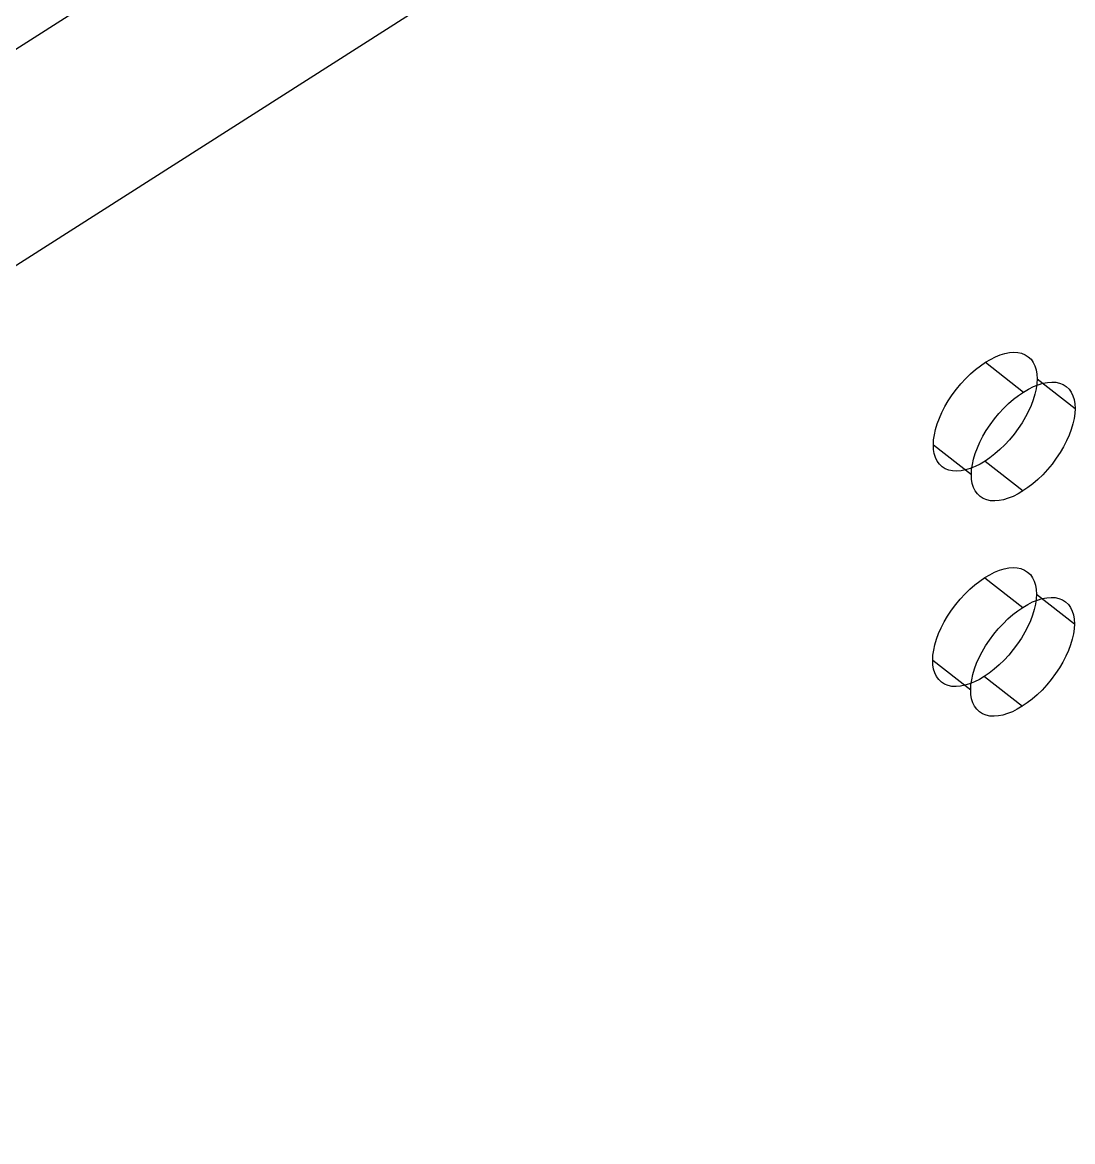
# Model space of a CAD drawing. Extents: x 268 to 383, y 668 to 793.
# Drawn here: x 273.82 to 274.747, y 679.417 to 680.405 of the extents above; entities that cross this region are included whole.
import ezdxf

# ---------------------------------------------------------------- set-up
doc = ezdxf.new("R2010")
doc.units = 0
doc.header["$LTSCALE"] = 0.5
doc.header["$MEASUREMENT"] = 0
doc.layers.get('0').update_dxf_attribs({"linetype": 'CONTINUOUS'})
for name, color, linetype in [('P02', 1, 'CONTINUOUS'), ('P03', 5, 'CONTINUOUS'), ('P04', 7, 'CONTINUOUS')]:
    doc.layers.add(name, color=color, linetype=linetype)

# ---------------------------------------------------------------- blocks, each defined once
blk = doc.blocks.new('*U46')
at = {"color": 0}
for p, q in [((0, 0.0617), (0, 0.0617, 0.05)), ((-0.0617, 0), (-0.0617, 0, 0.05)), ((0.0617, 0), (0.0617, 0, 0.05)), ((0, -0.0617), (0, -0.0617, 0.05))]:
    blk.add_line(p, q, dxfattribs=at)
for centre in [(0, 0), (0, 0, 0.05)]:
    blk.add_circle(centre, 0.0617, dxfattribs=at)
blk = doc.blocks.new('*U44')
at = {"color": 3}
for p, q in [((3.20665, 12.1103, 6), (3.20665, 1.1103, 6)), ((3.40665, 1.1103, 6), (3.40665, 11.9103, 6))]:
    blk.add_line(p, q, dxfattribs=at)
blk = doc.blocks.new('2')
at = {"layer": 'P03', "extrusion": (0.670836, -0.525474, 0.523313)}
blk.add_arc((45.8888, 89.9757, -33.293), 81.7231, 215.503518, 256.37954, dxfattribs=at)
at = {"layer": 'P03', "extrusion": (0.670836, -0.525474, 0.523313), "xscale": 10, "yscale": 10, "zscale": 10, "rotation": 326.0782459946441}
for p in [(5.0873, 30.567, -39.09), (3.5869, 28.336, -39.09)]:
    blk.add_blockref('*U46', p, dxfattribs=at)
at = {"layer": 'P04', "color": 3, "extrusion": (0.002275, 0.707103, 0.707107), "xscale": 10, "yscale": 10, "zscale": 10, "rotation": 132.2621201352395}
blk.add_blockref('*U44', (105.1271, -3.589, -22.5), dxfattribs=at)

msp = doc.modelspace()

# ---------------------------------------------------------------- block references
at = {"layer": 'P02', "xscale": 0.09999999999990905, "yscale": 0.1000000000000227, "zscale": 0.1}
msp.add_blockref('2', (278.23734, 676.62047), dxfattribs=at)

doc.saveas('drawing.dxf')
